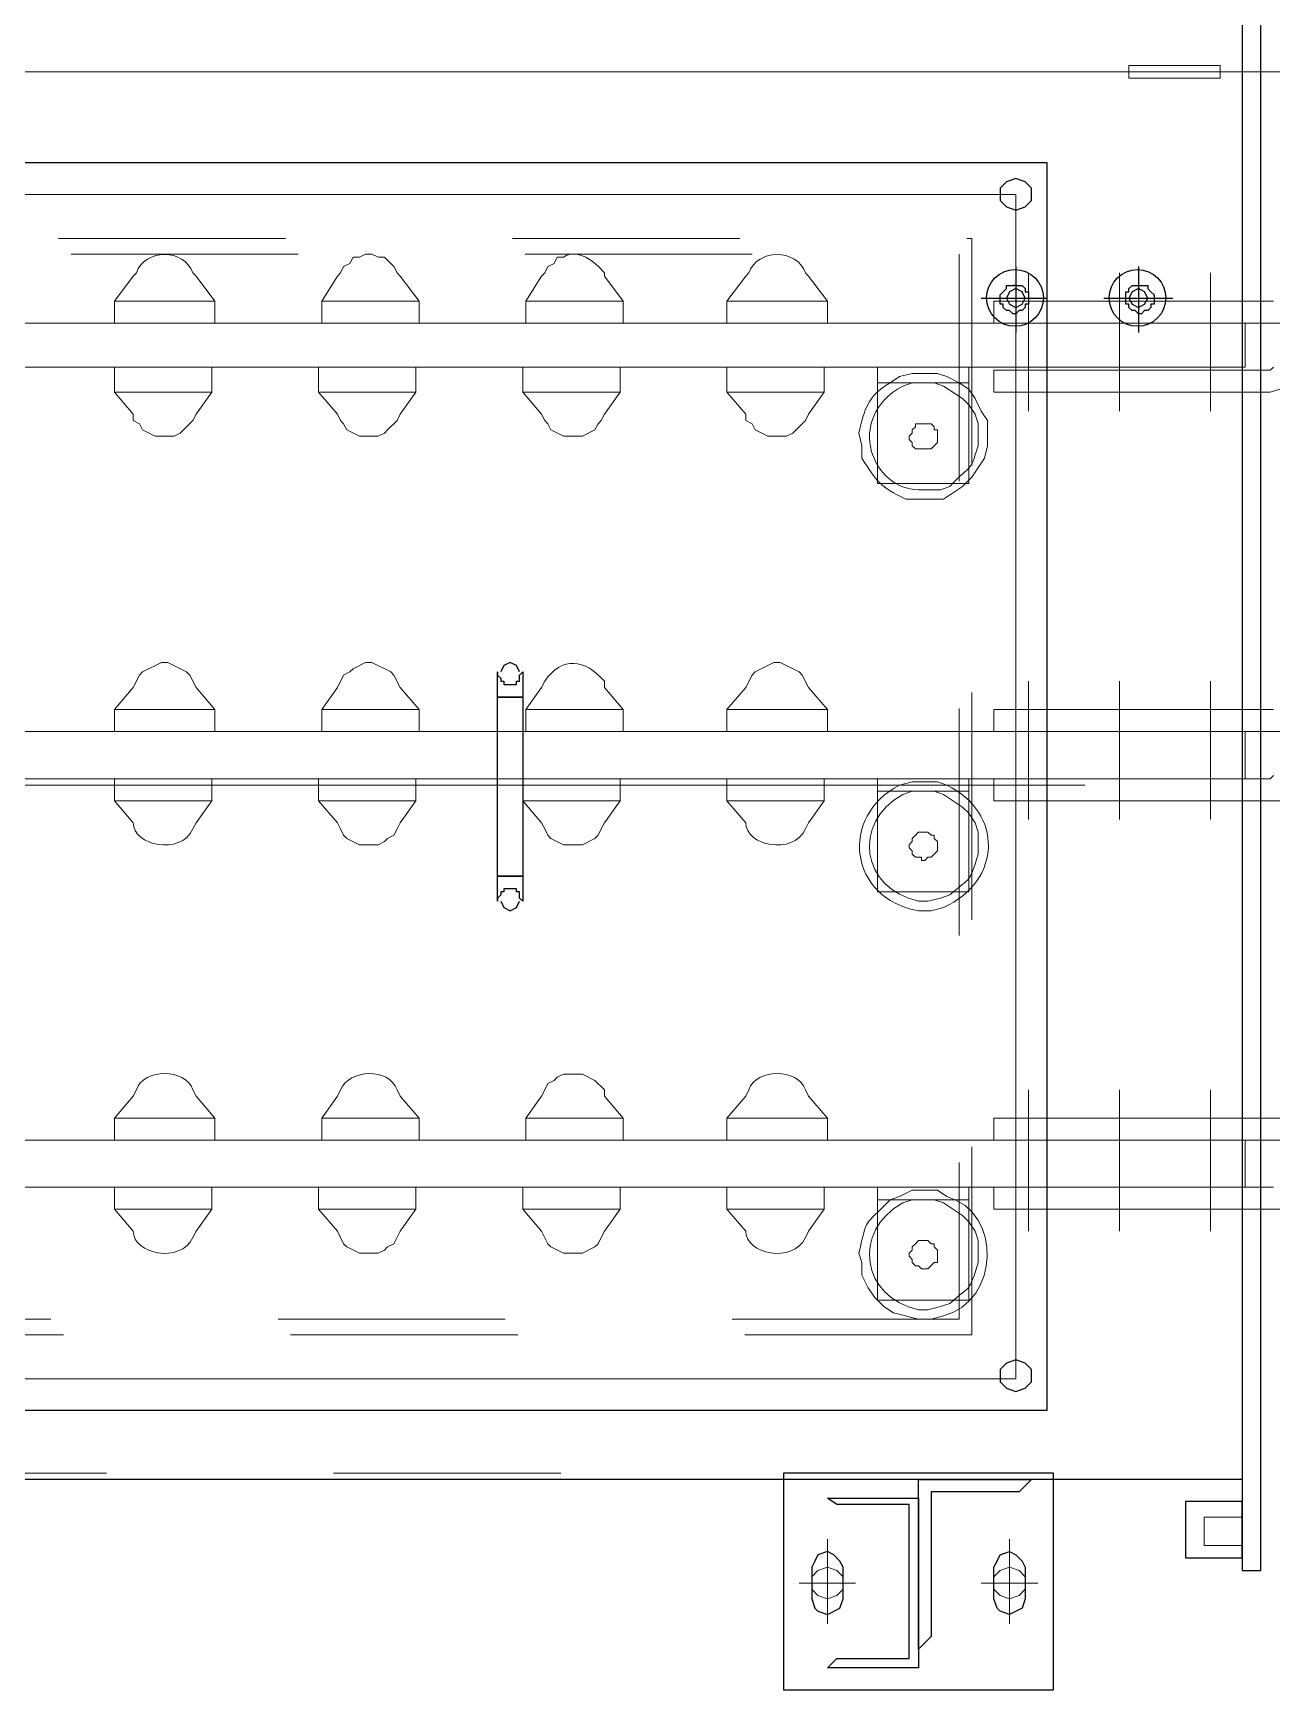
# Model space of a CAD drawing. Header units: metres. Extents: x 530959 to 531458, y 2674234 to 2674577.
# Drawn here: x 531158.587 to 531159.132, y 2674395.072 to 2674395.801 of the extents above; entities that cross this region are included whole.
import ezdxf

# ---------------------------------------------------------------- set-up
doc = ezdxf.new("R2010")
doc.units = ezdxf.units.M
doc.linetypes.add('PDF_IMPORT', pattern=[1, 0.8, -0.2])
doc.layers.add('IDT', color=7, linetype='Continuous')

# ---------------------------------------------------------------- blocks, each defined once
blk = doc.blocks.new('IDT')
at = {"layer": 'IDT', "color": 0, "lineweight": 25}
for p, q in [((17.23005, 11.59116), (17.1111, 11.59116)), ((17.1111, 11.59116), (17.1111, 11.49573)), ((17.23005, 11.49573), (17.23005, 11.59116)), ((17.17057, 11.50679), (17.17057, 11.58148)), ((17.17057, 11.58148), (17.21068, 11.58148)), ((17.17472, 11.57733), (17.17472, 11.50956)), ((17.20653, 11.57733), (17.17472, 11.57733)), ((17.21068, 11.58148), (17.20653, 11.57733)), ((17.16504, 11.56765), (17.17057, 11.57318)), ((17.16504, 11.50402), (17.16504, 11.56765)), ((17.17057, 11.57318), (17.17057, 11.49849)), ((17.12355, 11.55105), (17.12493, 11.5552)), ((17.12493, 11.5552), (17.13046, 11.55797)), ((17.13046, 11.55797), (17.13461, 11.55658)), ((17.13461, 11.55658), (17.13599, 11.5552)), ((17.13599, 11.5552), (17.13738, 11.55105)), ((17.20515, 11.5552), (17.20377, 11.55105)), ((17.21068, 11.55797), (17.20515, 11.5552)), ((17.21483, 11.55658), (17.21068, 11.55797)), ((17.21622, 11.5552), (17.21483, 11.55658)), ((17.2176, 11.55105), (17.21622, 11.5552)), ((17.12355, 11.53722), (17.12355, 11.55105)), ((17.13738, 11.55105), (17.13738, 11.53722)), ((17.20377, 11.55105), (17.20377, 11.53722)), ((17.2176, 11.53722), (17.2176, 11.55105)), ((17.02811, 11.5386), (17.01981, 11.5386)), ((17.01981, 11.5386), (17.01981, 10.21769)), ((17.02811, 10.21769), (17.02811, 11.5386)), ((17.053, 11.53307), (17.02811, 11.53307)), ((17.02811, 11.53307), (17.02811, 11.50817)), ((17.053, 11.50817), (17.053, 11.53307)), ((17.12493, 11.53445), (17.12355, 11.53722)), ((17.12769, 11.53169), (17.12493, 11.53445)), ((17.13046, 11.5303), (17.12769, 11.53169)), ((17.13461, 11.53169), (17.13046, 11.5303)), ((17.13599, 11.53445), (17.13461, 11.53169)), ((17.13738, 11.53722), (17.13599, 11.53445)), ((17.20377, 11.53722), (17.20515, 11.53445)), ((17.20515, 11.53445), (17.20792, 11.53169)), ((17.20792, 11.53169), (17.21068, 11.5303)), ((17.21068, 11.5303), (17.21483, 11.53169)), ((17.21483, 11.53169), (17.21622, 11.53445)), ((17.21622, 11.53445), (17.2176, 11.53722)), ((17.17472, 11.50956), (17.20653, 11.50956)), ((17.20653, 11.50956), (17.21068, 11.50679)), ((17.02811, 11.50817), (17.053, 11.50817)), ((17.12078, 11.49849), (17.12631, 11.50402)), ((17.12631, 11.50402), (17.16504, 11.50402)), ((17.21068, 11.50679), (17.17057, 11.50679)), ((17.02811, 11.49849), (18.03089, 11.49849)), ((17.1111, 11.49573), (17.23005, 11.49573)), ((17.17057, 11.49849), (17.12078, 11.49849)), ((17.11386, 11.46806), (17.11386, 10.91895)), ((17.98386, 11.46806), (17.11386, 11.46806)), ((17.12355, 11.45838), (17.12078, 11.45561)), ((17.12769, 11.45976), (17.12355, 11.45838)), ((17.13184, 11.45838), (17.12769, 11.45976)), ((17.13461, 11.45561), (17.13184, 11.45838)), ((17.12078, 11.45561), (17.12078, 11.45008)), ((17.13461, 11.45008), (17.13461, 11.45561)), ((17.12078, 11.45008), (17.12355, 11.44732)), ((17.12355, 11.44732), (17.12769, 11.44593)), ((17.12769, 11.44593), (17.13184, 11.44732)), ((17.13184, 11.44732), (17.13461, 11.45008)), ((17.34762, 11.24676), (17.34623, 11.24399)), ((17.35038, 11.24814), (17.34762, 11.24676)), ((17.35315, 11.24676), (17.35038, 11.24814)), ((17.35453, 11.24399), (17.35315, 11.24676)), ((17.34485, 11.24399), (17.34623, 11.24261)), ((17.34485, 11.23293), (17.34485, 11.24399)), ((17.34623, 11.24261), (17.34623, 11.23984)), ((17.34623, 11.23984), (17.34762, 11.23984)), ((17.34762, 11.23984), (17.34762, 11.23846)), ((17.35315, 11.23846), (17.35315, 11.23984)), ((17.35315, 11.23984), (17.35453, 11.23984)), ((17.35453, 11.24123), (17.35591, 11.24261)), ((17.35453, 11.23984), (17.35453, 11.24123)), ((17.35591, 11.24261), (17.35591, 11.24399)), ((17.35591, 11.24399), (17.35591, 11.23293)), ((17.34485, 11.14302), (17.34485, 11.23293)), ((17.34485, 11.23293), (17.35591, 11.23293)), ((17.35591, 11.23293), (17.34485, 11.23293)), ((17.34762, 11.23846), (17.35315, 11.23846)), ((17.35591, 11.23293), (17.35591, 11.15409)), ((17.34485, 11.15409), (17.35591, 11.15409)), ((17.35591, 11.15409), (17.34485, 11.15409)), ((17.35591, 11.15409), (17.35591, 11.14302)), ((17.34762, 11.14717), (17.34623, 11.14717)), ((17.34623, 11.14717), (17.34623, 11.14441)), ((17.35315, 11.14855), (17.34762, 11.14855)), ((17.34762, 11.14855), (17.34762, 11.14717)), ((17.35315, 11.14717), (17.35315, 11.14855)), ((17.35453, 11.14717), (17.35315, 11.14717)), ((17.35453, 11.14579), (17.35453, 11.14717)), ((17.35591, 11.14441), (17.35453, 11.14579)), ((17.34623, 11.14441), (17.34485, 11.14302)), ((17.34623, 11.14302), (17.34762, 11.14026)), ((17.34762, 11.14026), (17.35038, 11.13887)), ((17.35038, 11.13887), (17.35315, 11.14026)), ((17.35315, 11.14026), (17.35453, 11.14302)), ((17.35591, 11.14302), (17.35591, 11.14441)), ((17.07375, 10.9646), (17.07375, 10.99364)), ((17.12769, 10.9646), (17.12769, 10.99364)), ((17.07099, 10.98396), (17.07237, 10.98534)), ((17.07237, 10.98534), (17.07375, 10.98534)), ((17.07375, 10.98534), (17.07513, 10.98396)), ((17.12631, 10.98396), (17.12769, 10.98534)), ((17.12769, 10.98534), (17.12908, 10.98534)), ((17.12908, 10.98534), (17.13046, 10.98396)), ((17.08897, 10.97843), (17.05854, 10.97843)), ((17.06684, 10.97704), (17.06684, 10.98119)), ((17.06684, 10.98119), (17.06822, 10.98119)), ((17.06822, 10.97566), (17.06684, 10.97704)), ((17.06822, 10.98258), (17.0696, 10.98396)), ((17.06822, 10.98119), (17.06822, 10.98258)), ((17.0696, 10.98396), (17.07099, 10.98396)), ((17.07099, 10.98119), (17.0696, 10.97843)), ((17.0696, 10.97843), (17.07099, 10.97566)), ((17.07375, 10.98258), (17.07099, 10.98119)), ((17.07652, 10.98119), (17.07375, 10.98258)), ((17.07513, 10.98396), (17.07652, 10.98396)), ((17.07652, 10.98396), (17.0779, 10.98258)), ((17.0779, 10.97843), (17.07652, 10.98119)), ((17.07652, 10.97566), (17.0779, 10.97843)), ((17.0779, 10.98258), (17.0779, 10.98119)), ((17.0779, 10.98119), (17.07928, 10.98119)), ((17.07928, 10.98119), (17.07928, 10.97566)), ((17.14291, 10.97843), (17.11386, 10.97843)), ((17.12216, 10.97566), (17.12216, 10.98119)), ((17.12216, 10.98119), (17.12355, 10.98119)), ((17.12355, 10.98258), (17.12493, 10.98396)), ((17.12355, 10.98119), (17.12355, 10.98258)), ((17.12493, 10.98119), (17.12355, 10.97843)), ((17.12355, 10.97843), (17.12493, 10.97566)), ((17.12493, 10.98396), (17.12631, 10.98396)), ((17.12769, 10.98258), (17.12493, 10.98119)), ((17.13046, 10.98119), (17.12769, 10.98258)), ((17.13046, 10.98396), (17.13184, 10.98396)), ((17.13184, 10.97843), (17.13046, 10.98119)), ((17.13046, 10.97566), (17.13184, 10.97843)), ((17.13184, 10.98396), (17.13323, 10.98258)), ((17.13461, 10.97704), (17.13184, 10.97428)), ((17.13323, 10.98258), (17.13323, 10.98119)), ((17.13323, 10.98119), (17.13461, 10.98119)), ((17.13461, 10.98119), (17.13461, 10.97704)), ((17.0696, 10.97428), (17.06822, 10.97566)), ((17.0696, 10.97289), (17.0696, 10.97428)), ((17.07375, 10.97289), (17.0696, 10.97289)), ((17.07099, 10.97566), (17.07375, 10.97428)), ((17.07375, 10.97428), (17.07652, 10.97566)), ((17.07652, 10.97289), (17.07375, 10.97289)), ((17.0779, 10.97428), (17.07652, 10.97289)), ((17.07928, 10.97566), (17.0779, 10.97566)), ((17.0779, 10.97566), (17.0779, 10.97428)), ((17.12355, 10.97566), (17.12216, 10.97566)), ((17.12355, 10.97428), (17.12355, 10.97566)), ((17.12493, 10.97289), (17.12355, 10.97428)), ((17.12493, 10.97566), (17.12769, 10.97428)), ((17.12769, 10.97289), (17.12493, 10.97289)), ((17.12769, 10.97428), (17.13046, 10.97566)), ((17.12769, 10.97289), (17.12908, 10.97289)), ((17.13184, 10.97289), (17.12769, 10.97289)), ((17.13184, 10.97428), (17.13184, 10.97289)), ((17.12355, 10.93832), (17.12078, 10.93555)), ((17.12078, 10.93555), (17.12078, 10.93002)), ((17.12769, 10.9397), (17.12355, 10.93832)), ((17.13184, 10.93832), (17.12769, 10.9397)), ((17.13461, 10.93555), (17.13184, 10.93832)), ((17.13461, 10.93002), (17.13461, 10.93555)), ((17.12078, 10.93002), (17.12355, 10.92725)), ((17.12355, 10.92725), (17.12769, 10.92587)), ((17.12769, 10.92587), (17.13184, 10.92725)), ((17.13184, 10.92725), (17.13461, 10.93002)), ((17.11386, 10.91895), (17.98386, 10.91895))]:
    blk.add_line(p, q, dxfattribs=at)
at = {"layer": 'IDT', "color": 0, "lineweight": 13}
for p, q in [((17.13046, 11.56212), (17.13046, 11.52477)), ((17.21068, 11.56212), (17.21068, 11.52477)), ((17.12631, 11.54967), (17.12355, 11.5469)), ((17.12355, 11.5469), (17.12355, 11.54137)), ((17.13046, 11.55105), (17.12631, 11.54967)), ((17.13461, 11.54967), (17.13046, 11.55105)), ((17.13738, 11.5469), (17.13461, 11.54967)), ((17.13738, 11.54137), (17.13738, 11.5469)), ((17.20653, 11.54967), (17.20377, 11.5469)), ((17.20377, 11.5469), (17.20377, 11.54137)), ((17.21068, 11.55105), (17.20653, 11.54967)), ((17.21483, 11.54967), (17.21068, 11.55105)), ((17.2176, 11.5469), (17.21483, 11.54967)), ((17.2176, 11.54137), (17.2176, 11.5469)), ((17.14291, 11.54414), (17.11801, 11.54414)), ((17.12355, 11.54137), (17.12631, 11.5386)), ((17.12631, 11.5386), (17.13046, 11.53722)), ((17.13046, 11.53722), (17.13461, 11.5386)), ((17.13461, 11.5386), (17.13738, 11.54137)), ((17.22313, 11.54414), (17.19824, 11.54414)), ((17.20377, 11.54137), (17.20653, 11.5386)), ((17.20653, 11.5386), (17.21068, 11.53722)), ((17.21068, 11.53722), (17.21483, 11.5386)), ((17.21483, 11.5386), (17.2176, 11.54137)), ((17.04471, 11.52754), (17.02811, 11.52754)), ((17.02811, 11.52754), (17.02811, 11.51509)), ((17.04471, 11.51509), (17.04471, 11.52754)), ((17.02811, 11.51509), (17.04471, 11.51509)), ((17.96865, 11.45423), (17.12769, 11.45423)), ((17.12769, 11.45423), (17.12769, 10.93278)), ((17.04194, 11.35741), (17.04194, 11.38922)), ((17.08205, 11.35741), (17.08205, 11.38922)), ((17.12216, 11.35741), (17.12216, 11.38922)), ((17.04194, 11.32698), (17.04194, 11.35879)), ((17.08205, 11.32698), (17.08205, 11.35879)), ((17.12216, 11.32698), (17.12216, 11.35879)), ((17.04194, 11.17622), (17.04194, 11.20803)), ((17.08205, 11.17622), (17.08205, 11.20803)), ((17.12216, 11.17622), (17.12216, 11.20803)), ((17.99493, 11.19282), (17.09727, 11.19282)), ((17.04194, 11.14717), (17.04194, 11.17898)), ((17.08205, 11.14717), (17.08205, 11.17898)), ((17.12216, 11.14717), (17.12216, 11.17898)), ((17.04194, 10.99641), (17.04194, 11.02822)), ((17.08205, 10.99641), (17.08205, 11.02822)), ((17.12216, 10.99641), (17.12216, 11.02822)), ((17.04194, 10.96736), (17.04194, 10.99917)), ((17.08205, 10.96736), (17.08205, 10.99917)), ((17.12216, 10.96736), (17.12216, 10.99917)), ((17.12769, 10.93278), (17.96865, 10.93278)), ((16.62008, 10.87884), (18.11111, 10.87884)), ((17.03779, 10.87607), (17.03779, 10.88161)), ((17.03779, 10.88161), (17.0779, 10.88161)), ((17.0779, 10.87607), (17.03779, 10.87607)), ((17.0779, 10.88161), (17.0779, 10.87607))]:
    blk.add_line(p, q, dxfattribs=at)
at = {"layer": 'IDT', "color": 0, "linetype": 'PDF_IMPORT', "lineweight": 13, "ltscale": 0.038333}
for p, q in [((18.02813, 11.49573), (17.02811, 11.49573)), ((17.14706, 10.95215), (17.14706, 11.43487)), ((17.14706, 11.43487), (17.94929, 11.43487)), ((17.94929, 10.95215), (17.14706, 10.95215))]:
    blk.add_line(p, q, dxfattribs=at)
at = {"layer": 'IDT', "color": 0, "linetype": 'PDF_IMPORT', "lineweight": 13, "ltscale": 0.045833}
for p, q in [((17.15259, 10.95906), (17.15259, 11.42795)), ((17.15259, 11.42795), (17.94375, 11.42795)), ((17.94375, 10.95906), (17.15259, 10.95906))]:
    blk.add_line(p, q, dxfattribs=at)
at = {"layer": 'IDT', "color": 0, "lineweight": 0}
for p, q in [((17.15674, 11.42104), (17.16089, 11.42242)), ((17.15951, 11.42657), (17.16504, 11.42795)), ((17.16089, 11.42242), (17.16642, 11.4238)), ((17.16504, 11.42795), (17.17057, 11.42795)), ((17.16642, 11.4238), (17.17057, 11.4238)), ((17.17057, 11.42795), (17.18164, 11.42518)), ((17.18164, 11.42518), (17.18579, 11.42242)), ((17.18579, 11.42242), (17.18994, 11.41827)), ((17.14844, 11.36986), (17.14844, 11.41965)), ((17.14844, 11.41965), (17.18855, 11.41965)), ((17.18855, 11.41965), (17.18855, 11.36986)), ((17.18994, 11.41827), (17.1927, 11.41412)), ((17.1927, 11.41412), (17.19547, 11.40859)), ((17.19547, 11.40859), (17.19547, 11.40305)), ((17.14429, 11.39337), (17.14429, 11.40305)), ((17.16227, 11.39752), (17.16227, 11.40305)), ((17.16227, 11.40305), (17.16366, 11.40305)), ((17.16366, 11.40305), (17.16642, 11.40582)), ((17.16642, 11.40582), (17.16919, 11.40582)), ((17.16919, 11.40582), (17.17057, 11.40444)), ((17.17057, 11.40444), (17.17196, 11.40444)), ((17.17196, 11.40444), (17.17334, 11.40305)), ((17.17334, 11.40305), (17.17334, 11.40167)), ((17.17334, 11.40167), (17.17472, 11.40029)), ((17.17472, 11.40029), (17.17472, 11.3989)), ((17.19547, 11.40305), (17.19685, 11.3989)), ((17.14568, 11.38922), (17.14429, 11.39337)), ((17.16366, 11.39614), (17.16227, 11.39752)), ((17.16366, 11.39476), (17.16366, 11.39614)), ((17.16504, 11.39476), (17.16366, 11.39476)), ((17.16642, 11.39337), (17.16504, 11.39476)), ((17.16781, 11.39337), (17.16642, 11.39337)), ((17.17057, 11.39337), (17.16781, 11.39337)), ((17.17196, 11.39476), (17.17057, 11.39337)), ((17.17334, 11.39614), (17.17196, 11.39476)), ((17.17472, 11.3989), (17.17334, 11.39752)), ((17.17334, 11.39752), (17.17334, 11.39614)), ((17.31027, 11.39199), (17.31165, 11.39476)), ((17.31165, 11.39476), (17.31304, 11.39614)), ((17.31304, 11.39614), (17.31857, 11.3989)), ((17.31857, 11.3989), (17.32687, 11.3989)), ((17.32687, 11.3989), (17.3324, 11.39614)), ((17.3324, 11.39614), (17.33378, 11.39476)), ((17.33378, 11.39476), (17.33655, 11.38922)), ((17.39879, 11.38922), (17.40156, 11.39476)), ((17.40156, 11.39476), (17.40432, 11.39614)), ((17.40432, 11.39614), (17.40571, 11.39752)), ((17.40571, 11.39752), (17.40847, 11.3989)), ((17.40847, 11.3989), (17.41677, 11.3989)), ((17.41677, 11.3989), (17.42231, 11.39614)), ((17.42231, 11.39614), (17.42369, 11.39476)), ((17.42369, 11.39476), (17.42645, 11.38922)), ((17.14844, 11.38507), (17.14568, 11.38922)), ((17.21207, 11.37954), (17.21898, 11.38922)), ((17.21898, 11.38922), (17.22037, 11.39199)), ((17.24665, 11.38922), (17.25494, 11.37954)), ((17.30197, 11.37954), (17.30889, 11.38922)), ((17.30889, 11.38922), (17.31027, 11.39199)), ((17.33655, 11.38922), (17.34485, 11.37954)), ((17.39188, 11.37954), (17.39879, 11.38922)), ((17.42645, 11.38922), (17.43475, 11.37954)), ((17.48178, 11.37954), (17.4887, 11.38922)), ((17.4887, 11.38922), (17.49008, 11.39199)), ((17.51636, 11.38922), (17.52466, 11.37954)), ((17.01566, 11.37954), (17.01151, 11.37954)), ((17.13738, 11.37954), (17.01566, 11.37954)), ((17.13738, 11.36986), (17.13738, 11.37954)), ((17.15121, 11.38231), (17.14844, 11.38507)), ((17.15951, 11.37677), (17.15121, 11.38231)), ((17.21207, 11.37954), (17.25494, 11.37954)), ((17.21207, 11.36986), (17.21207, 11.37954)), ((17.25494, 11.37954), (17.25494, 11.36986)), ((17.30197, 11.37954), (17.34485, 11.37954)), ((17.30197, 11.36986), (17.30197, 11.37954)), ((17.34485, 11.37954), (17.34485, 11.36986)), ((17.39188, 11.37954), (17.43475, 11.37954)), ((17.39188, 11.36986), (17.39188, 11.37954)), ((17.43475, 11.37954), (17.43475, 11.36986)), ((17.48178, 11.37954), (17.52466, 11.37954)), ((17.48178, 11.36986), (17.48178, 11.37954)), ((17.52466, 11.37954), (17.52466, 11.36986)), ((17.14844, 11.37539), (17.18855, 11.37539)), ((17.16227, 11.37124), (17.15812, 11.37401)), ((17.16366, 11.37539), (17.15951, 11.37677)), ((17.16781, 11.37124), (17.16227, 11.37124)), ((17.16781, 11.37539), (17.16366, 11.37539)), ((17.17334, 11.37539), (17.16781, 11.37539)), ((17.17334, 11.37124), (17.16781, 11.37124)), ((17.17749, 11.37677), (17.17334, 11.37539)), ((17.17887, 11.37401), (17.17334, 11.37124)), ((17.18302, 11.37539), (17.17887, 11.37401)), ((17.01428, 11.36986), (17.01566, 11.36986)), ((17.01566, 11.36986), (17.13738, 11.36986)), ((17.02672, 11.36986), (17.9479, 11.36986)), ((17.02672, 11.34911), (17.02672, 11.36986)), ((17.18855, 11.36986), (17.14844, 11.36986)), ((17.25494, 11.36986), (17.21207, 11.36986)), ((17.34485, 11.36986), (17.30197, 11.36986)), ((17.43475, 11.36986), (17.39188, 11.36986)), ((17.52466, 11.36986), (17.48178, 11.36986)), ((17.01566, 11.34911), (17.01151, 11.34911)), ((17.13738, 11.34911), (17.01566, 11.34911)), ((17.9479, 11.34911), (17.02672, 11.34911)), ((17.13738, 11.33943), (17.13738, 11.34911)), ((17.25494, 11.34911), (17.21068, 11.34911)), ((17.21068, 11.34911), (17.21068, 11.33943)), ((17.25494, 11.33943), (17.25494, 11.34911)), ((17.34347, 11.34911), (17.30059, 11.34911)), ((17.30059, 11.34911), (17.30059, 11.33943)), ((17.34347, 11.33943), (17.34347, 11.34911)), ((17.43337, 11.34911), (17.39049, 11.34911)), ((17.39049, 11.34911), (17.39049, 11.33943)), ((17.43337, 11.33943), (17.43337, 11.34911)), ((17.52466, 11.34911), (17.4804, 11.34911)), ((17.4804, 11.34911), (17.4804, 11.33943)), ((17.52466, 11.33943), (17.52466, 11.34911)), ((17.01151, 11.33943), (17.01566, 11.33943)), ((17.01566, 11.33943), (17.13738, 11.33943)), ((17.21898, 11.32975), (17.21068, 11.33943)), ((17.21068, 11.33943), (17.25494, 11.33943)), ((17.25494, 11.33943), (17.24665, 11.32975)), ((17.30889, 11.32975), (17.30059, 11.33943)), ((17.30059, 11.33943), (17.34347, 11.33943)), ((17.34347, 11.33943), (17.33655, 11.32975)), ((17.39879, 11.32975), (17.39049, 11.33943)), ((17.39049, 11.33943), (17.43337, 11.33943)), ((17.43337, 11.33943), (17.42645, 11.32975)), ((17.4887, 11.32975), (17.4804, 11.33943)), ((17.4804, 11.33943), (17.52466, 11.33943)), ((17.52466, 11.33943), (17.51636, 11.32975)), ((17.22037, 11.32698), (17.21898, 11.32975)), ((17.24665, 11.32975), (17.24526, 11.32698)), ((17.30889, 11.32698), (17.30889, 11.32975)), ((17.31304, 11.32283), (17.30889, 11.32698)), ((17.33517, 11.32698), (17.33378, 11.32421)), ((17.33655, 11.32975), (17.33517, 11.32698)), ((17.40018, 11.32698), (17.39879, 11.32975)), ((17.42645, 11.32975), (17.42507, 11.32698)), ((17.49008, 11.32698), (17.4887, 11.32975)), ((17.51636, 11.32975), (17.51498, 11.32698)), ((17.31857, 11.32007), (17.31304, 11.32283)), ((17.32687, 11.32007), (17.31857, 11.32007)), ((17.32963, 11.32145), (17.32687, 11.32007)), ((17.33102, 11.32283), (17.32963, 11.32145)), ((17.33378, 11.32421), (17.33102, 11.32283)), ((17.15951, 11.24676), (17.16504, 11.24814)), ((17.16504, 11.24814), (17.17057, 11.24814)), ((17.14844, 11.19005), (17.14844, 11.23984)), ((17.14844, 11.23984), (17.18855, 11.23984)), ((17.15674, 11.24123), (17.16089, 11.24261)), ((17.16089, 11.24261), (17.16642, 11.24399)), ((17.16642, 11.24399), (17.17057, 11.24399)), ((17.18855, 11.23984), (17.18855, 11.19005)), ((17.16642, 11.22463), (17.16781, 11.22601)), ((17.16781, 11.22601), (17.16919, 11.22601)), ((17.16919, 11.22601), (17.16919, 11.22463)), ((17.14429, 11.21356), (17.14429, 11.22324)), ((17.16227, 11.22186), (17.16504, 11.22463)), ((17.16227, 11.21771), (17.16227, 11.22186)), ((17.16366, 11.21633), (17.16227, 11.21771)), ((17.16504, 11.22463), (17.16642, 11.22463)), ((17.16919, 11.22463), (17.17196, 11.22463)), ((17.17196, 11.22463), (17.17334, 11.22324)), ((17.17334, 11.22324), (17.17334, 11.22186)), ((17.17334, 11.22186), (17.17472, 11.22048)), ((17.17472, 11.2191), (17.17334, 11.21771)), ((17.17334, 11.21771), (17.17334, 11.21633)), ((17.17472, 11.22048), (17.17472, 11.2191)), ((17.31304, 11.21633), (17.31857, 11.2191)), ((17.31857, 11.2191), (17.32687, 11.2191)), ((17.32687, 11.2191), (17.3324, 11.21633)), ((17.40432, 11.21633), (17.40571, 11.21771)), ((17.40571, 11.21771), (17.40847, 11.2191)), ((17.40847, 11.2191), (17.41677, 11.2191)), ((17.41677, 11.2191), (17.42231, 11.21633)), ((17.14568, 11.20941), (17.14429, 11.21356)), ((17.16366, 11.21495), (17.16366, 11.21633)), ((17.16504, 11.21495), (17.16366, 11.21495)), ((17.16642, 11.21356), (17.16504, 11.21495)), ((17.16781, 11.21356), (17.16642, 11.21356)), ((17.17057, 11.21356), (17.16781, 11.21356)), ((17.17196, 11.21495), (17.17057, 11.21356)), ((17.17334, 11.21633), (17.17196, 11.21495)), ((17.21898, 11.20941), (17.22037, 11.21218)), ((17.30889, 11.20941), (17.31027, 11.21218)), ((17.31027, 11.21218), (17.31165, 11.21495)), ((17.31165, 11.21495), (17.31304, 11.21633)), ((17.3324, 11.21633), (17.33378, 11.21495)), ((17.33378, 11.21495), (17.33517, 11.21218)), ((17.33517, 11.21218), (17.33655, 11.20941)), ((17.39879, 11.20941), (17.40018, 11.21218)), ((17.40018, 11.21218), (17.40156, 11.21495)), ((17.40156, 11.21495), (17.40432, 11.21633)), ((17.42231, 11.21633), (17.42369, 11.21495)), ((17.42369, 11.21495), (17.42507, 11.21218)), ((17.42507, 11.21218), (17.42645, 11.20941)), ((17.4887, 11.20941), (17.49008, 11.21218)), ((17.14844, 11.20526), (17.14568, 11.20941)), ((17.15121, 11.2025), (17.14844, 11.20526)), ((17.21207, 11.19973), (17.21898, 11.20941)), ((17.24665, 11.20941), (17.25494, 11.19973)), ((17.30197, 11.19973), (17.30889, 11.20941)), ((17.33655, 11.20941), (17.34485, 11.19973)), ((17.39188, 11.19973), (17.39879, 11.20941)), ((17.42645, 11.20941), (17.43475, 11.19973)), ((17.48178, 11.19973), (17.4887, 11.20941)), ((17.51636, 11.20941), (17.52466, 11.19973)), ((17.01566, 11.19973), (17.01151, 11.19973)), ((17.13738, 11.19973), (17.01566, 11.19973)), ((17.13738, 11.19005), (17.13738, 11.19973)), ((17.14844, 11.19558), (17.18855, 11.19558)), ((17.15951, 11.19696), (17.15121, 11.2025)), ((17.16366, 11.19558), (17.15951, 11.19696)), ((17.16781, 11.19558), (17.16366, 11.19558)), ((17.17334, 11.19558), (17.16781, 11.19558)), ((17.17749, 11.19696), (17.17334, 11.19558)), ((17.21207, 11.19973), (17.25494, 11.19973)), ((17.21207, 11.19005), (17.21207, 11.19973)), ((17.25494, 11.19973), (17.25494, 11.19005)), ((17.30197, 11.19973), (17.34485, 11.19973)), ((17.30197, 11.19005), (17.30197, 11.19973)), ((17.34485, 11.19973), (17.34485, 11.19005)), ((17.39188, 11.19973), (17.43475, 11.19973)), ((17.39188, 11.19005), (17.39188, 11.19973)), ((17.43475, 11.19973), (17.43475, 11.19005)), ((17.48178, 11.19973), (17.52466, 11.19973)), ((17.48178, 11.19005), (17.48178, 11.19973)), ((17.52466, 11.19973), (17.52466, 11.19005)), ((17.01428, 11.18867), (17.01566, 11.19005)), ((17.01566, 11.19005), (17.13738, 11.19005)), ((17.02672, 11.19005), (17.9479, 11.19005)), ((17.02672, 11.1693), (17.02672, 11.19005)), ((17.18855, 11.19005), (17.14844, 11.19005)), ((17.16227, 11.19143), (17.15812, 11.19282)), ((17.16781, 11.19143), (17.16227, 11.19143)), ((17.17334, 11.19143), (17.16781, 11.19143)), ((17.17887, 11.19282), (17.17334, 11.19143)), ((17.25494, 11.19005), (17.21207, 11.19005)), ((17.34485, 11.19005), (17.30197, 11.19005)), ((17.43475, 11.19005), (17.39188, 11.19005)), ((17.52466, 11.19005), (17.48178, 11.19005)), ((17.01566, 11.1693), (17.01151, 11.1693)), ((17.13738, 11.1693), (17.01566, 11.1693)), ((17.9479, 11.1693), (17.02672, 11.1693)), ((17.13738, 11.15962), (17.13738, 11.1693)), ((17.25494, 11.1693), (17.21068, 11.1693)), ((17.21068, 11.1693), (17.21068, 11.15962)), ((17.25494, 11.15962), (17.25494, 11.1693)), ((17.34347, 11.1693), (17.30059, 11.1693)), ((17.30059, 11.1693), (17.30059, 11.15962)), ((17.34347, 11.15962), (17.34347, 11.1693)), ((17.43337, 11.1693), (17.39049, 11.1693)), ((17.39049, 11.1693), (17.39049, 11.15962)), ((17.43337, 11.15962), (17.43337, 11.1693)), ((17.52466, 11.1693), (17.4804, 11.1693)), ((17.4804, 11.1693), (17.4804, 11.15962)), ((17.52466, 11.15962), (17.52466, 11.1693)), ((17.01428, 11.15962), (17.01566, 11.15962)), ((17.01566, 11.15962), (17.13738, 11.15962)), ((17.21898, 11.14994), (17.21068, 11.15962)), ((17.21068, 11.15962), (17.25494, 11.15962)), ((17.25494, 11.15962), (17.24665, 11.14994)), ((17.30889, 11.14994), (17.30059, 11.15962)), ((17.30059, 11.15962), (17.34347, 11.15962)), ((17.34347, 11.15962), (17.33655, 11.14994)), ((17.39879, 11.14994), (17.39049, 11.15962)), ((17.39049, 11.15962), (17.43337, 11.15962)), ((17.43337, 11.15962), (17.42645, 11.14994)), ((17.4887, 11.14994), (17.4804, 11.15962)), ((17.4804, 11.15962), (17.52466, 11.15962)), ((17.52466, 11.15962), (17.51636, 11.14994)), ((17.22175, 11.14441), (17.21898, 11.14994)), ((17.24665, 11.14994), (17.24388, 11.14441)), ((17.30889, 11.14717), (17.30889, 11.14994)), ((17.33655, 11.14994), (17.33517, 11.14717)), ((17.40156, 11.14441), (17.39879, 11.14994)), ((17.42645, 11.14994), (17.42369, 11.14441)), ((17.49146, 11.14441), (17.4887, 11.14994)), ((17.51636, 11.14994), (17.51359, 11.14441)), ((17.22313, 11.14302), (17.22175, 11.14441)), ((17.23143, 11.13887), (17.22313, 11.14302)), ((17.2342, 11.13887), (17.23143, 11.13887)), ((17.2425, 11.14302), (17.2342, 11.13887)), ((17.24388, 11.14441), (17.2425, 11.14302)), ((17.40294, 11.14302), (17.40156, 11.14441)), ((17.41124, 11.13887), (17.40294, 11.14302)), ((17.41401, 11.13887), (17.41124, 11.13887)), ((17.41954, 11.14164), (17.41401, 11.13887)), ((17.42092, 11.14302), (17.41954, 11.14164)), ((17.42369, 11.14441), (17.42092, 11.14302)), ((17.49285, 11.14302), (17.49146, 11.14441)), ((17.50115, 11.13887), (17.49285, 11.14302)), ((17.50391, 11.13887), (17.50115, 11.13887)), ((17.51221, 11.14302), (17.50391, 11.13887)), ((17.51359, 11.14441), (17.51221, 11.14302)), ((17.15121, 11.06142), (17.15951, 11.06695)), ((17.15951, 11.06695), (17.1761, 11.06695)), ((17.14153, 11.04897), (17.14706, 11.05727)), ((17.14706, 11.05727), (17.15121, 11.06142)), ((17.14844, 11.00886), (17.14844, 11.06003)), ((17.14844, 11.06003), (17.18855, 11.06003)), ((17.15674, 11.06142), (17.16089, 11.0628)), ((17.16089, 11.0628), (17.17057, 11.0628)), ((17.18855, 11.06003), (17.18855, 11.00886)), ((17.14014, 11.04344), (17.14153, 11.04897)), ((17.14014, 11.03237), (17.14014, 11.04344)), ((17.14429, 11.03375), (17.14429, 11.04344)), ((17.16227, 11.04205), (17.16504, 11.04482)), ((17.16504, 11.04482), (17.17196, 11.04482)), ((17.17196, 11.04482), (17.17334, 11.04344)), ((17.17334, 11.04344), (17.17334, 11.04205)), ((17.19547, 11.04897), (17.19547, 11.04344)), ((17.19547, 11.04344), (17.19685, 11.0379)), ((17.16227, 11.03652), (17.16227, 11.04205)), ((17.16366, 11.03652), (17.16227, 11.03652)), ((17.16366, 11.03514), (17.16366, 11.03652)), ((17.16504, 11.03375), (17.16366, 11.03514)), ((17.17334, 11.03652), (17.17196, 11.03514)), ((17.17196, 11.03514), (17.17196, 11.03375)), ((17.17334, 11.04205), (17.17472, 11.04067)), ((17.17472, 11.03929), (17.17334, 11.0379)), ((17.17334, 11.0379), (17.17334, 11.03652)), ((17.17472, 11.04067), (17.17472, 11.03929)), ((17.22037, 11.03237), (17.2259, 11.0379)), ((17.2259, 11.0379), (17.22866, 11.03929)), ((17.22866, 11.03929), (17.23696, 11.03929)), ((17.23696, 11.03929), (17.2425, 11.03652)), ((17.2425, 11.03652), (17.24388, 11.03375)), ((17.31165, 11.03375), (17.31304, 11.03652)), ((17.31304, 11.03652), (17.31857, 11.03929)), ((17.31857, 11.03929), (17.32687, 11.03929)), ((17.32687, 11.03929), (17.3324, 11.03652)), ((17.3324, 11.03652), (17.33378, 11.03375)), ((17.40018, 11.03237), (17.40432, 11.03652)), ((17.40432, 11.03652), (17.40571, 11.0379)), ((17.40571, 11.0379), (17.40847, 11.03929)), ((17.40847, 11.03929), (17.41677, 11.03929)), ((17.41677, 11.03929), (17.42231, 11.03652)), ((17.42231, 11.03652), (17.42369, 11.03375)), ((17.49008, 11.03237), (17.49423, 11.03652)), ((17.49423, 11.03652), (17.49561, 11.0379)), ((17.49561, 11.0379), (17.49838, 11.03929)), ((17.49838, 11.03929), (17.50668, 11.03929)), ((17.50668, 11.03929), (17.51221, 11.03652)), ((17.51221, 11.03652), (17.51359, 11.03375)), ((17.14291, 11.02822), (17.14014, 11.03237)), ((17.14568, 11.02269), (17.14291, 11.02822)), ((17.14568, 11.0296), (17.14429, 11.03375)), ((17.14844, 11.02545), (17.14568, 11.0296)), ((17.16781, 11.03375), (17.16504, 11.03375)), ((17.17196, 11.03375), (17.16781, 11.03375)), ((17.21207, 11.01992), (17.21898, 11.0296)), ((17.21898, 11.0296), (17.22037, 11.03237)), ((17.24388, 11.03375), (17.24665, 11.03237)), ((17.24665, 11.03237), (17.24665, 11.0296)), ((17.24665, 11.0296), (17.25494, 11.01992)), ((17.30197, 11.01992), (17.30889, 11.0296)), ((17.30889, 11.0296), (17.31027, 11.03237)), ((17.31027, 11.03237), (17.31165, 11.03375)), ((17.33378, 11.03375), (17.33517, 11.03237)), ((17.33517, 11.03237), (17.33655, 11.0296)), ((17.33655, 11.0296), (17.34485, 11.01992)), ((17.39188, 11.01992), (17.39879, 11.0296)), ((17.39879, 11.0296), (17.40018, 11.03237)), ((17.42369, 11.03375), (17.42507, 11.03237)), ((17.42507, 11.03237), (17.42645, 11.0296)), ((17.42645, 11.0296), (17.43475, 11.01992)), ((17.48178, 11.01992), (17.4887, 11.0296)), ((17.4887, 11.0296), (17.49008, 11.03237)), ((17.51359, 11.03375), (17.51636, 11.03237)), ((17.51636, 11.03237), (17.51636, 11.0296)), ((17.51636, 11.0296), (17.52466, 11.01992)), ((17.14844, 11.01854), (17.14568, 11.02269)), ((17.15121, 11.02269), (17.14844, 11.02545)), ((17.15951, 11.01716), (17.15121, 11.02269)), ((17.01566, 11.01992), (17.01151, 11.01854)), ((17.13738, 11.01992), (17.01566, 11.01992)), ((17.13738, 11.01024), (17.13738, 11.01992)), ((17.15259, 11.01577), (17.14844, 11.01854)), ((17.14844, 11.01577), (17.18855, 11.01577)), ((17.15812, 11.01301), (17.15259, 11.01577)), ((17.16366, 11.01577), (17.15951, 11.01716)), ((17.16781, 11.01577), (17.16366, 11.01577)), ((17.17334, 11.01577), (17.16781, 11.01577)), ((17.17749, 11.01716), (17.17334, 11.01577)), ((17.18302, 11.01577), (17.17887, 11.01301)), ((17.21207, 11.01992), (17.25494, 11.01992)), ((17.21207, 11.00886), (17.21207, 11.01992)), ((17.25494, 11.01992), (17.25494, 11.00886)), ((17.30197, 11.01992), (17.34485, 11.01992)), ((17.30197, 11.00886), (17.30197, 11.01992)), ((17.34485, 11.01992), (17.34485, 11.00886)), ((17.39188, 11.01992), (17.43475, 11.01992)), ((17.39188, 11.00886), (17.39188, 11.01992)), ((17.43475, 11.01992), (17.43475, 11.00886)), ((17.48178, 11.01992), (17.52466, 11.01992)), ((17.48178, 11.00886), (17.48178, 11.01992)), ((17.52466, 11.01992), (17.52466, 11.00886)), ((17.01428, 11.00886), (17.01566, 11.01024)), ((17.01566, 11.01024), (17.13738, 11.01024)), ((17.02672, 11.00886), (17.9479, 11.00886)), ((17.02672, 10.98949), (17.02672, 11.00886)), ((17.18855, 11.00886), (17.14844, 11.00886)), ((17.16227, 11.01162), (17.15812, 11.01301)), ((17.16781, 11.01162), (17.16227, 11.01162)), ((17.17334, 11.01162), (17.16781, 11.01162)), ((17.17887, 11.01301), (17.17334, 11.01162)), ((17.25494, 11.00886), (17.21207, 11.00886)), ((17.34485, 11.00886), (17.30197, 11.00886)), ((17.43475, 11.00886), (17.39188, 11.00886)), ((17.52466, 11.00886), (17.48178, 11.00886)), ((17.01566, 10.98949), (17.01151, 10.98949)), ((17.13738, 10.98949), (17.01566, 10.98949)), ((17.9479, 10.98949), (17.02672, 10.98949)), ((17.13738, 10.97981), (17.13738, 10.98949)), ((17.25494, 10.98949), (17.21068, 10.98949)), ((17.21068, 10.98949), (17.21068, 10.97981)), ((17.25494, 10.97981), (17.25494, 10.98949)), ((17.34347, 10.98949), (17.30059, 10.98949)), ((17.30059, 10.98949), (17.30059, 10.97981)), ((17.34347, 10.97981), (17.34347, 10.98949)), ((17.43337, 10.98949), (17.39049, 10.98949)), ((17.39049, 10.98949), (17.39049, 10.97981)), ((17.43337, 10.97981), (17.43337, 10.98949)), ((17.52466, 10.98949), (17.4804, 10.98949)), ((17.4804, 10.98949), (17.4804, 10.97981)), ((17.52466, 10.97981), (17.52466, 10.98949)), ((17.01428, 10.97981), (17.01566, 10.97981)), ((17.01566, 10.97981), (17.13738, 10.97981)), ((17.21898, 10.96875), (17.21068, 10.97981)), ((17.21068, 10.97981), (17.25494, 10.97981)), ((17.25494, 10.97981), (17.24665, 10.96875)), ((17.30889, 10.96875), (17.30059, 10.97981)), ((17.30059, 10.97981), (17.34347, 10.97981)), ((17.34347, 10.97981), (17.33655, 10.96875)), ((17.39879, 10.96875), (17.39049, 10.97981)), ((17.39049, 10.97981), (17.43337, 10.97981)), ((17.43337, 10.97981), (17.42645, 10.96875)), ((17.4887, 10.96875), (17.4804, 10.97981)), ((17.4804, 10.97981), (17.52466, 10.97981)), ((17.52466, 10.97981), (17.51636, 10.96875)), ((17.22037, 10.96736), (17.21898, 10.96875)), ((17.24665, 10.96875), (17.24526, 10.96736)), ((17.30889, 10.96736), (17.30889, 10.96875)), ((17.33102, 10.96321), (17.32963, 10.96045)), ((17.33378, 10.9646), (17.33102, 10.96321)), ((17.33517, 10.96736), (17.33378, 10.9646)), ((17.33655, 10.96875), (17.33517, 10.96736)), ((17.40018, 10.96736), (17.39879, 10.96875)), ((17.40156, 10.9646), (17.40018, 10.96736)), ((17.40571, 10.96045), (17.40156, 10.9646)), ((17.42092, 10.96321), (17.41954, 10.96045)), ((17.42369, 10.9646), (17.42092, 10.96321)), ((17.42507, 10.96736), (17.42369, 10.9646)), ((17.42645, 10.96875), (17.42507, 10.96736)), ((17.49008, 10.96736), (17.4887, 10.96875)), ((17.51636, 10.96875), (17.51498, 10.96736)), ((17.32963, 10.96045), (17.32687, 10.96045)), ((17.40847, 10.96045), (17.40571, 10.96045)), ((17.41124, 10.95906), (17.40847, 10.96045)), ((17.41401, 10.95906), (17.41124, 10.95906)), ((17.41677, 10.96045), (17.41401, 10.95906)), ((17.41954, 10.96045), (17.41677, 10.96045))]:
    blk.add_line(p, q, dxfattribs=at)
at = {"layer": 'IDT', "color": 0, "lineweight": 25}
for centre in [(17.07413, 10.97838), (17.12807, 10.97838)]:
    blk.add_circle(centre, 0.0125, dxfattribs=at)
at = {"layer": 'IDT', "color": 0, "lineweight": 0}
for points in [[(17.15812, 11.37401), (17.13343, 11.38092), (17.13479, 11.41981), (17.15951, 11.42657)], [(17.17057, 11.4238), (17.19558, 11.4185), (17.20017, 11.38927), (17.17749, 11.37677)], [(17.14429, 11.40305), (17.14867, 11.41707), (17.14704, 11.41218), (17.15674, 11.42104)], [(17.22037, 11.39199), (17.22583, 11.40379), (17.24676, 11.39932), (17.24665, 11.38922)], [(17.49008, 11.39199), (17.49554, 11.40379), (17.51648, 11.39932), (17.51636, 11.38922)], [(17.19685, 11.3989), (17.19291, 11.38242), (17.19487, 11.3877), (17.18302, 11.37539)], [(17.24526, 11.32698), (17.24201, 11.31741), (17.22362, 11.31741), (17.22037, 11.32698)], [(17.42507, 11.32698), (17.42104, 11.31792), (17.40402, 11.31698), (17.40018, 11.32698)], [(17.51498, 11.32698), (17.51173, 11.31741), (17.49333, 11.31741), (17.49008, 11.32698)], [(17.15812, 11.19282), (17.1332, 11.20503), (17.13369, 11.23489), (17.15951, 11.24676)], [(17.17057, 11.24814), (17.20105, 11.24302), (17.20582, 11.20665), (17.17887, 11.19282)], [(17.14429, 11.22324), (17.14867, 11.23726), (17.14704, 11.23237), (17.15674, 11.24123)], [(17.17057, 11.24399), (17.19556, 11.23855), (17.20026, 11.20957), (17.17749, 11.19696)], [(17.22037, 11.21218), (17.22583, 11.22398), (17.24676, 11.21951), (17.24665, 11.20941)], [(17.49008, 11.21218), (17.49554, 11.22398), (17.51648, 11.21951), (17.51636, 11.20941)], [(17.33517, 11.14717), (17.32765, 11.13597), (17.31735, 11.13733), (17.30889, 11.14717)], [(17.1761, 11.06695), (17.18765, 11.06167), (17.1889, 11.05911), (17.19547, 11.04897)], [(17.14429, 11.04344), (17.14826, 11.05658), (17.14667, 11.0503), (17.15674, 11.06142)], [(17.17057, 11.0628), (17.19047, 11.06296), (17.20374, 11.0317), (17.17749, 11.01716)], [(17.19685, 11.0379), (17.19425, 11.02758), (17.19309, 11.02142), (17.18302, 11.01577)], [(17.24526, 10.96736), (17.24144, 10.95655), (17.22419, 10.95655), (17.22037, 10.96736)], [(17.32687, 10.96045), (17.3206, 10.95623), (17.31281, 10.9625), (17.30889, 10.96736)], [(17.51498, 10.96736), (17.51115, 10.95655), (17.49391, 10.95655), (17.49008, 10.96736)]]:
    blk.add_open_spline(points, degree=3, dxfattribs=at)

msp = doc.modelspace()

# ---------------------------------------------------------------- block references
at = {"layer": 'IDT', "color": 8, "rotation": 180}
msp.add_blockref('IDT', (531176.14728, 2674406.66297), dxfattribs=at)

doc.saveas('drawing.dxf')
